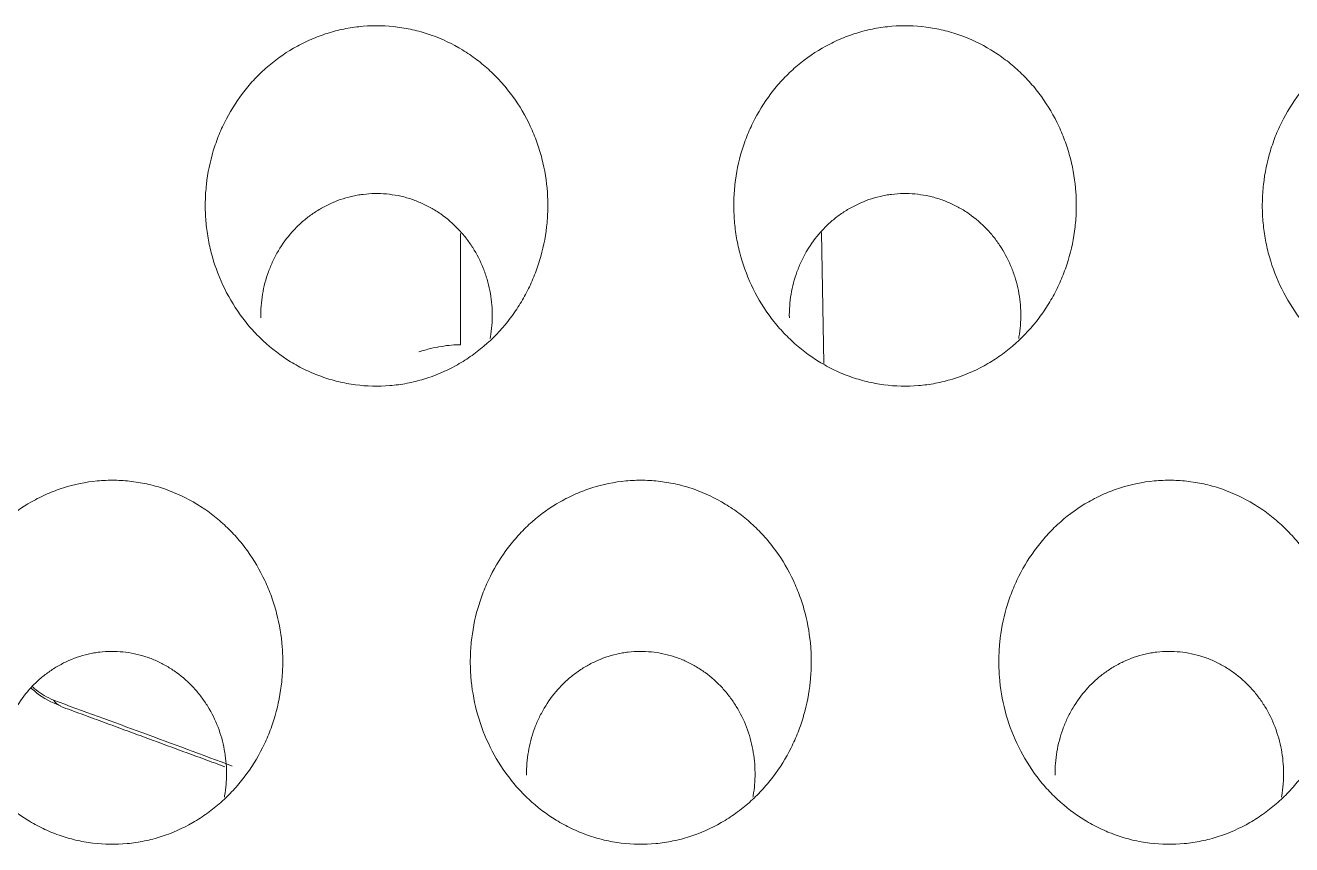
# Model space of a CAD drawing. Header units: millimetres. Extents: x 70151 to 230897, y 35202 to 113211.
# Drawn here: x 178815.74 to 178822.9, y 69169.37 to 69174 of the extents above; entities that cross this region are included whole.
import ezdxf

# ---------------------------------------------------------------- set-up
doc = ezdxf.new("R2010")
doc.units = ezdxf.units.MM
doc.header["$LTSCALE"] = 50
doc.layers.add('2-con', color=2, linetype='Continuous')
doc.layers.add('mark-B', color=2, linetype='Continuous', lineweight=20)

# ---------------------------------------------------------------- blocks, each defined once
blk = doc.blocks.new('무풍1WAY 대형')
at = {"layer": 'mark-B'}
for p, q in [((-165.3234, -413.3839), (-165.3379, -412.6436)), ((-163.2841, -412.7496), (-163.2841, -413.3783))]:
    blk.add_line(p, q, dxfattribs=at)
blk.add_ellipse((-161.0902, -410.8955), major_axis=(0.0678, 0.1873), ratio=0.588258, start_param=5.866146, end_param=6.304041, dxfattribs=at)
for points, knots in [([(-166.527, -410.3292), (-166.4886, -410.3826), (-166.4559, -410.4387), (-166.4011, -410.5559), (-166.3789, -410.617), (-166.3456, -410.7441), (-166.3349, -410.8083), (-166.3273, -410.9052), (-166.3262, -410.9377), (-166.3268, -410.9866), (-166.3273, -411.0029), (-166.3291, -411.0357), (-166.3304, -411.0521), (-166.3386, -411.1334), (-166.3509, -411.197), (-166.3777, -411.2905), (-166.3881, -411.3213), (-166.4118, -411.3821), (-166.4252, -411.4123), (-166.469, -411.4998), (-166.5032, -411.5547), (-166.5624, -411.632), (-166.5834, -411.6569), (-166.6169, -411.6929), (-166.6285, -411.7047), (-166.652, -411.7275), (-166.6639, -411.7386), (-166.7251, -411.7923), (-166.7778, -411.83), (-166.8485, -411.8703), (-166.8629, -411.878), (-166.8922, -411.8928), (-166.9072, -411.8998), (-166.9523, -411.9196), (-166.9828, -411.9311), (-167.0756, -411.9606), (-167.1393, -411.9737), (-167.2213, -411.9815), (-167.2378, -411.9826), (-167.2705, -411.9839), (-167.2868, -411.9841), (-167.3357, -411.9834), (-167.4006, -411.979), (-167.4648, -411.9676), (-167.5128, -411.9564), (-167.5288, -411.9523), (-167.5603, -411.9431), (-167.5759, -411.9381), (-167.6529, -411.9112), (-167.7118, -411.8834), (-167.7818, -411.841), (-167.7957, -411.8321), (-167.8229, -411.8136), (-167.8628, -411.785), (-167.9251, -411.7327), (-167.9706, -411.6861), (-168.0139, -411.6372), (-168.0345, -411.6114), (-168.0921, -411.5319), (-168.1249, -411.4759), (-168.1595, -411.4022), (-168.166, -411.3873), (-168.1785, -411.3571), (-168.1845, -411.3417), (-168.2011, -411.2954), (-168.2108, -411.2642), (-168.2353, -411.1698), (-168.2459, -411.1058), (-168.2533, -411.0081), (-168.2543, -410.9751), (-168.2533, -410.9098), (-168.2514, -410.8774), (-168.2414, -410.7806), (-168.2291, -410.7169), (-168.2063, -410.6382), (-168.2013, -410.6225), (-168.1908, -410.5914), (-168.174, -410.5454), (-168.1542, -410.5009), (-168.1107, -410.414), (-168.0765, -410.3588), (-168.0167, -410.2803), (-167.9956, -410.2552), (-167.9513, -410.2075), (-167.9049, -410.1622), (-167.8543, -410.1216), (-167.8146, -410.093), (-167.8011, -410.0838), (-167.7735, -410.066), (-167.7594, -410.0574), (-167.6883, -410.0165), (-167.6289, -409.9902), (-167.536, -409.9603), (-167.5045, -409.952), (-167.4561, -409.942), (-167.4398, -409.9391), (-167.4074, -409.9342), (-167.3912, -409.9322), (-167.3101, -409.9246), (-167.245, -409.9254), (-167.1636, -409.9355), (-167.1472, -409.938), (-167.1149, -409.9438), (-167.0668, -409.9538), (-166.9887, -409.9768), (-166.9284, -410.0018), (-166.884, -410.0229), (-166.8693, -410.0304), (-166.8404, -410.0461), (-166.8262, -410.0543), (-166.7565, -410.0971), (-166.7048, -410.1366), (-166.6331, -410.2036), (-166.6101, -410.2273), (-166.5667, -410.2767), (-166.5462, -410.3025), (-166.527, -410.3292)], [0, 0, 0, 0, 0.03125, 0.03125, 0.0625, 0.0625, 0.09375, 0.09375, 0.109375, 0.109375, 0.117187, 0.117187, 0.125, 0.125, 0.15625, 0.15625, 0.171875, 0.171875, 0.1875, 0.1875, 0.21875, 0.21875, 0.234375, 0.234375, 0.242187, 0.242187, 0.25, 0.25, 0.28125, 0.28125, 0.289062, 0.289062, 0.296875, 0.296875, 0.3125, 0.3125, 0.34375, 0.34375, 0.351562, 0.351562, 0.359375, 0.359375, 0.375, 0.390625, 0.390625, 0.398437, 0.398437, 0.40625, 0.40625, 0.4375, 0.4375, 0.445312, 0.445312, 0.453125, 0.46875, 0.484375, 0.484375, 0.5, 0.5, 0.53125, 0.53125, 0.539062, 0.539062, 0.546875, 0.546875, 0.5625, 0.5625, 0.59375, 0.59375, 0.609375, 0.609375, 0.625, 0.625, 0.65625, 0.65625, 0.664062, 0.664062, 0.671875, 0.6875, 0.6875, 0.71875, 0.71875, 0.734375, 0.734375, 0.75, 0.765625, 0.765625, 0.773437, 0.773437, 0.78125, 0.78125, 0.8125, 0.8125, 0.828125, 0.828125, 0.835937, 0.835937, 0.84375, 0.84375, 0.875, 0.875, 0.882812, 0.882812, 0.890625, 0.90625, 0.921875, 0.921875, 0.929687, 0.929687, 0.9375, 0.9375, 0.96875, 0.96875, 0.984375, 0.984375, 1, 1, 1, 1]), ([(-163.5395, -410.3292), (-163.501, -410.3826), (-163.4683, -410.4387), (-163.4135, -410.5559), (-163.3914, -410.617), (-163.3581, -410.7441), (-163.3474, -410.8083), (-163.3398, -410.9052), (-163.3387, -410.9377), (-163.3392, -410.9866), (-163.3398, -411.0029), (-163.3416, -411.0357), (-163.3429, -411.0521), (-163.3511, -411.1334), (-163.3633, -411.197), (-163.3902, -411.2905), (-163.4006, -411.3213), (-163.4243, -411.3821), (-163.4376, -411.4123), (-163.4814, -411.4998), (-163.5157, -411.5547), (-163.5748, -411.632), (-163.5958, -411.6569), (-163.6294, -411.6929), (-163.6409, -411.7047), (-163.6644, -411.7275), (-163.6764, -411.7386), (-163.7375, -411.7923), (-163.7902, -411.83), (-163.861, -411.8703), (-163.8754, -411.878), (-163.9047, -411.8928), (-163.9196, -411.8998), (-163.9647, -411.9196), (-163.9952, -411.9311), (-164.0881, -411.9606), (-164.1518, -411.9737), (-164.2338, -411.9815), (-164.2502, -411.9826), (-164.2829, -411.9839), (-164.2993, -411.9841), (-164.3481, -411.9834), (-164.413, -411.979), (-164.4773, -411.9676), (-164.5253, -411.9564), (-164.5413, -411.9523), (-164.5728, -411.9431), (-164.5884, -411.9381), (-164.6654, -411.9112), (-164.7242, -411.8834), (-164.7943, -411.841), (-164.8082, -411.8321), (-164.8353, -411.8136), (-164.8753, -411.785), (-164.9375, -411.7327), (-164.983, -411.6861), (-165.0263, -411.6372), (-165.047, -411.6114), (-165.1045, -411.5319), (-165.1374, -411.4759), (-165.1719, -411.4022), (-165.1785, -411.3873), (-165.191, -411.3571), (-165.1969, -411.3417), (-165.2136, -411.2954), (-165.2232, -411.2642), (-165.2478, -411.1698), (-165.2584, -411.1058), (-165.2657, -411.0081), (-165.2667, -410.9751), (-165.2658, -410.9098), (-165.2639, -410.8774), (-165.2538, -410.7806), (-165.2415, -410.7169), (-165.2187, -410.6382), (-165.2138, -410.6225), (-165.2033, -410.5914), (-165.1865, -410.5454), (-165.1667, -410.5009), (-165.1232, -410.414), (-165.089, -410.3588), (-165.0291, -410.2803), (-165.008, -410.2552), (-164.9638, -410.2075), (-164.9174, -410.1622), (-164.8667, -410.1216), (-164.827, -410.093), (-164.8135, -410.0838), (-164.7859, -410.066), (-164.7718, -410.0574), (-164.7007, -410.0165), (-164.6413, -409.9902), (-164.5485, -409.9603), (-164.5169, -409.952), (-164.4686, -409.942), (-164.4523, -409.9391), (-164.4199, -409.9342), (-164.4037, -409.9322), (-164.3225, -409.9246), (-164.2575, -409.9254), (-164.176, -409.9355), (-164.1597, -409.938), (-164.1273, -409.9438), (-164.0792, -409.9538), (-164.0011, -409.9768), (-163.9408, -410.0018), (-163.8965, -410.0229), (-163.8818, -410.0304), (-163.8528, -410.0461), (-163.8386, -410.0543), (-163.7689, -410.0971), (-163.7172, -410.1366), (-163.6455, -410.2036), (-163.6225, -410.2273), (-163.5792, -410.2767), (-163.5587, -410.3025), (-163.5395, -410.3292)], [0, 0, 0, 0, 0.03125, 0.03125, 0.0625, 0.0625, 0.09375, 0.09375, 0.109375, 0.109375, 0.117187, 0.117187, 0.125, 0.125, 0.15625, 0.15625, 0.171875, 0.171875, 0.1875, 0.1875, 0.21875, 0.21875, 0.234375, 0.234375, 0.242187, 0.242187, 0.25, 0.25, 0.28125, 0.28125, 0.289062, 0.289062, 0.296875, 0.296875, 0.3125, 0.3125, 0.34375, 0.34375, 0.351562, 0.351562, 0.359375, 0.359375, 0.375, 0.390625, 0.390625, 0.398438, 0.398438, 0.40625, 0.40625, 0.4375, 0.4375, 0.445313, 0.445313, 0.453125, 0.46875, 0.484375, 0.484375, 0.5, 0.5, 0.53125, 0.53125, 0.539063, 0.539063, 0.546875, 0.546875, 0.5625, 0.5625, 0.59375, 0.59375, 0.609375, 0.609375, 0.625, 0.625, 0.65625, 0.65625, 0.664063, 0.664063, 0.671875, 0.6875, 0.6875, 0.71875, 0.71875, 0.734375, 0.734375, 0.75, 0.765625, 0.765625, 0.773438, 0.773438, 0.78125, 0.78125, 0.8125, 0.8125, 0.828125, 0.828125, 0.835938, 0.835938, 0.84375, 0.84375, 0.875, 0.875, 0.882813, 0.882813, 0.890625, 0.90625, 0.921875, 0.921875, 0.929688, 0.929688, 0.9375, 0.9375, 0.96875, 0.96875, 0.984375, 0.984375, 1, 1, 1, 1]), ([(-160.5519, -410.3292), (-160.5135, -410.3826), (-160.4808, -410.4387), (-160.426, -410.5559), (-160.4038, -410.617), (-160.3705, -410.7441), (-160.3598, -410.8083), (-160.3522, -410.9052), (-160.3511, -410.9377), (-160.3517, -410.9866), (-160.3522, -411.0029), (-160.354, -411.0357), (-160.3553, -411.0521), (-160.3635, -411.1334), (-160.3758, -411.197), (-160.4026, -411.2905), (-160.413, -411.3213), (-160.4367, -411.3821), (-160.4501, -411.4123), (-160.4939, -411.4998), (-160.5282, -411.5547), (-160.5873, -411.632), (-160.6083, -411.6569), (-160.6418, -411.6929), (-160.6534, -411.7047), (-160.6769, -411.7275), (-160.6888, -411.7386), (-160.75, -411.7923), (-160.8027, -411.83), (-160.8734, -411.8703), (-160.8878, -411.878), (-160.9171, -411.8928), (-160.9321, -411.8998), (-160.9772, -411.9196), (-161.0077, -411.9311), (-161.1005, -411.9606), (-161.1642, -411.9737), (-161.2462, -411.9815), (-161.2627, -411.9826), (-161.2954, -411.9839), (-161.3117, -411.9841), (-161.3606, -411.9834), (-161.4255, -411.979), (-161.4897, -411.9676), (-161.5377, -411.9564), (-161.5537, -411.9523), (-161.5852, -411.9431), (-161.6008, -411.9381), (-161.6778, -411.9112), (-161.7367, -411.8834), (-161.8067, -411.841), (-161.8206, -411.8321), (-161.8478, -411.8136), (-161.8877, -411.785), (-161.95, -411.7327), (-161.9955, -411.6861), (-162.0388, -411.6372), (-162.0594, -411.6114), (-162.117, -411.5319), (-162.1498, -411.4759), (-162.1844, -411.4022), (-162.191, -411.3873), (-162.2034, -411.3571), (-162.2094, -411.3417), (-162.2261, -411.2954), (-162.2357, -411.2642), (-162.2602, -411.1698), (-162.2708, -411.1058), (-162.2782, -411.0081), (-162.2792, -410.9751), (-162.2783, -410.9098), (-162.2763, -410.8774), (-162.2663, -410.7806), (-162.254, -410.7169), (-162.2312, -410.6382), (-162.2263, -410.6225), (-162.2157, -410.5914), (-162.1989, -410.5454), (-162.1791, -410.5009), (-162.1356, -410.414), (-162.1014, -410.3588), (-162.0416, -410.2803), (-162.0205, -410.2552), (-161.9762, -410.2075), (-161.9298, -410.1622), (-161.8792, -410.1216), (-161.8395, -410.093), (-161.826, -410.0838), (-161.7984, -410.066), (-161.7843, -410.0574), (-161.7132, -410.0165), (-161.6538, -409.9902), (-161.5609, -409.9603), (-161.5294, -409.952), (-161.481, -409.942), (-161.4648, -409.9391), (-161.4323, -409.9342), (-161.4161, -409.9322), (-161.335, -409.9246), (-161.2699, -409.9254), (-161.1885, -409.9355), (-161.1722, -409.938), (-161.1398, -409.9438), (-161.0917, -409.9538), (-161.0136, -409.9768), (-160.9533, -410.0018), (-160.9089, -410.0229), (-160.8942, -410.0304), (-160.8653, -410.0461), (-160.8511, -410.0543), (-160.7814, -410.0971), (-160.7297, -410.1366), (-160.658, -410.2036), (-160.635, -410.2273), (-160.5916, -410.2767), (-160.5711, -410.3025), (-160.5519, -410.3292)], [0, 0, 0, 0, 0.03125, 0.03125, 0.0625, 0.0625, 0.09375, 0.09375, 0.109375, 0.109375, 0.117188, 0.117188, 0.125, 0.125, 0.15625, 0.15625, 0.171875, 0.171875, 0.1875, 0.1875, 0.21875, 0.21875, 0.234375, 0.234375, 0.242188, 0.242188, 0.25, 0.25, 0.28125, 0.28125, 0.289063, 0.289063, 0.296875, 0.296875, 0.3125, 0.3125, 0.34375, 0.34375, 0.351563, 0.351563, 0.359375, 0.359375, 0.375, 0.390625, 0.390625, 0.398438, 0.398438, 0.40625, 0.40625, 0.4375, 0.4375, 0.445313, 0.445313, 0.453125, 0.46875, 0.484375, 0.484375, 0.5, 0.5, 0.53125, 0.53125, 0.539063, 0.539063, 0.546875, 0.546875, 0.5625, 0.5625, 0.59375, 0.59375, 0.609375, 0.609375, 0.625, 0.625, 0.65625, 0.65625, 0.664063, 0.664063, 0.671875, 0.6875, 0.6875, 0.71875, 0.71875, 0.734375, 0.734375, 0.75, 0.765625, 0.765625, 0.773438, 0.773438, 0.78125, 0.78125, 0.8125, 0.8125, 0.828125, 0.828125, 0.835938, 0.835938, 0.84375, 0.84375, 0.875, 0.875, 0.882813, 0.882813, 0.890625, 0.90625, 0.921875, 0.921875, 0.929688, 0.929688, 0.9375, 0.9375, 0.96875, 0.96875, 0.984375, 0.984375, 1, 1, 1, 1]), ([(-166.6444, -410.318), (-166.6442, -410.3401), (-166.6449, -410.3621), (-166.6483, -410.406), (-166.651, -410.4279), (-166.6621, -410.4931), (-166.6732, -410.5353), (-166.6955, -410.5968), (-166.7039, -410.617), (-166.718, -410.6469), (-166.7229, -410.6568), (-166.7332, -410.6763), (-166.7386, -410.6859), (-166.7664, -410.733), (-166.7921, -410.7684), (-166.8357, -410.8176), (-166.8512, -410.8335), (-166.8835, -410.8634), (-166.9171, -410.8915), (-166.9623, -410.9221), (-166.9909, -410.9384), (-167.0104, -410.9488), (-167.0203, -410.9538), (-167.0702, -410.9772), (-167.1115, -410.9915), (-167.1648, -411.0038), (-167.1756, -411.0059), (-167.1973, -411.0097), (-167.2083, -411.0113), (-167.2412, -411.0152), (-167.2631, -411.0166), (-167.3286, -411.0171), (-167.3721, -411.0128), (-167.437, -410.9991), (-167.4583, -410.9934), (-167.4999, -410.9799), (-167.5405, -410.9642), (-167.5794, -410.9443), (-167.6174, -410.9222), (-167.636, -410.9101), (-167.6892, -410.8714), (-167.7217, -410.8424), (-167.7659, -410.7942), (-167.7799, -410.7774), (-167.7998, -410.751), (-167.8063, -410.742), (-167.8186, -410.7238), (-167.8246, -410.7146), (-167.8531, -410.6681), (-167.8723, -410.6291), (-167.8957, -410.5679), (-167.9026, -410.547), (-167.9146, -410.5046), (-167.9196, -410.4833), (-167.9316, -410.4189), (-167.9358, -410.3756), (-167.9362, -410.3209), (-167.936, -410.3099), (-167.9352, -410.2879), (-167.9345, -410.2769), (-167.9319, -410.244), (-167.9291, -410.2223), (-167.925, -410.1985), (-167.9246, -410.1962), (-167.9242, -410.1938)], [0, 0, 0, 0, 0.029318, 0.029318, 0.058636, 0.058636, 0.117271, 0.117271, 0.146589, 0.146589, 0.161248, 0.161248, 0.175907, 0.175907, 0.234542, 0.234542, 0.26386, 0.26386, 0.293178, 0.322495, 0.337154, 0.337154, 0.351813, 0.351813, 0.410449, 0.410449, 0.425107, 0.425107, 0.439766, 0.439766, 0.469084, 0.469084, 0.52772, 0.52772, 0.557037, 0.557037, 0.586355, 0.615673, 0.615673, 0.644991, 0.644991, 0.703626, 0.703626, 0.732944, 0.732944, 0.747603, 0.747603, 0.762262, 0.762262, 0.820897, 0.820897, 0.850215, 0.850215, 0.879533, 0.879533, 0.938168, 0.938168, 0.952827, 0.952827, 0.967486, 0.967486, 0.996804, 0.996804, 1, 1, 1, 1]), ([(-163.6569, -410.318), (-163.6566, -410.3401), (-163.6574, -410.3621), (-163.6608, -410.406), (-163.6635, -410.4279), (-163.6745, -410.4931), (-163.6857, -410.5353), (-163.708, -410.5968), (-163.7164, -410.617), (-163.7304, -410.6469), (-163.7353, -410.6568), (-163.7457, -410.6763), (-163.751, -410.6859), (-163.7789, -410.733), (-163.8045, -410.7684), (-163.8481, -410.8176), (-163.8637, -410.8335), (-163.8959, -410.8634), (-163.9295, -410.8915), (-163.9748, -410.9221), (-164.0034, -410.9384), (-164.0228, -410.9488), (-164.0327, -410.9538), (-164.0826, -410.9772), (-164.1239, -410.9915), (-164.1773, -411.0038), (-164.1881, -411.0059), (-164.2097, -411.0097), (-164.2207, -411.0113), (-164.2536, -411.0152), (-164.2755, -411.0166), (-164.3411, -411.0171), (-164.3846, -411.0128), (-164.4495, -410.9991), (-164.4708, -410.9934), (-164.5123, -410.9799), (-164.553, -410.9642), (-164.5919, -410.9443), (-164.6299, -410.9222), (-164.6485, -410.9101), (-164.7017, -410.8714), (-164.7341, -410.8424), (-164.7784, -410.7942), (-164.7924, -410.7774), (-164.8123, -410.751), (-164.8187, -410.742), (-164.8311, -410.7238), (-164.837, -410.7146), (-164.8656, -410.6681), (-164.8848, -410.6291), (-164.9082, -410.5679), (-164.9151, -410.547), (-164.9271, -410.5046), (-164.932, -410.4833), (-164.944, -410.4189), (-164.9482, -410.3756), (-164.9486, -410.3209), (-164.9485, -410.3099), (-164.9477, -410.2879), (-164.947, -410.2769), (-164.9443, -410.244), (-164.9416, -410.2223), (-164.9375, -410.1985), (-164.9371, -410.1962), (-164.9366, -410.1938)], [0, 0, 0, 0, 0.029318, 0.029318, 0.058636, 0.058636, 0.117271, 0.117271, 0.146589, 0.146589, 0.161248, 0.161248, 0.175907, 0.175907, 0.234542, 0.234542, 0.26386, 0.26386, 0.293178, 0.322495, 0.337154, 0.337154, 0.351813, 0.351813, 0.410449, 0.410449, 0.425107, 0.425107, 0.439766, 0.439766, 0.469084, 0.469084, 0.52772, 0.52772, 0.557037, 0.557037, 0.586355, 0.615673, 0.615673, 0.644991, 0.644991, 0.703626, 0.703626, 0.732944, 0.732944, 0.747603, 0.747603, 0.762262, 0.762262, 0.820897, 0.820897, 0.850215, 0.850215, 0.879533, 0.879533, 0.938168, 0.938168, 0.952827, 0.952827, 0.967486, 0.967486, 0.996804, 0.996804, 1, 1, 1, 1]), ([(-160.6693, -410.318), (-160.6691, -410.3401), (-160.6698, -410.3621), (-160.6732, -410.406), (-160.6759, -410.4279), (-160.687, -410.4931), (-160.6981, -410.5353), (-160.7204, -410.5968), (-160.7288, -410.617), (-160.7429, -410.6469), (-160.7478, -410.6568), (-160.7581, -410.6763), (-160.7635, -410.6859), (-160.7913, -410.733), (-160.817, -410.7684), (-160.8606, -410.8176), (-160.8761, -410.8335), (-160.9084, -410.8634), (-160.942, -410.8915), (-160.9872, -410.9221), (-161.0158, -410.9384), (-161.0353, -410.9488), (-161.0452, -410.9538), (-161.0951, -410.9772), (-161.1364, -410.9915), (-161.1897, -411.0038), (-161.2005, -411.0059), (-161.2222, -411.0097), (-161.2332, -411.0113), (-161.2661, -411.0152), (-161.288, -411.0166), (-161.3535, -411.0171), (-161.397, -411.0128), (-161.4619, -410.9991), (-161.4832, -410.9934), (-161.5248, -410.9799), (-161.5654, -410.9642), (-161.6043, -410.9443), (-161.6423, -410.9222), (-161.6609, -410.9101), (-161.7141, -410.8714), (-161.7466, -410.8424), (-161.7908, -410.7942), (-161.8048, -410.7774), (-161.8247, -410.751), (-161.8312, -410.742), (-161.8435, -410.7238), (-161.8495, -410.7146), (-161.878, -410.6681), (-161.8972, -410.6291), (-161.9206, -410.5679), (-161.9275, -410.547), (-161.9395, -410.5046), (-161.9445, -410.4833), (-161.9565, -410.4189), (-161.9607, -410.3756), (-161.9611, -410.3209), (-161.9609, -410.3099), (-161.9601, -410.2879), (-161.9594, -410.2769), (-161.9568, -410.244), (-161.954, -410.2223), (-161.9499, -410.1985), (-161.9495, -410.1962), (-161.9491, -410.1938)], [0, 0, 0, 0, 0.029318, 0.029318, 0.058636, 0.058636, 0.117271, 0.117271, 0.146589, 0.146589, 0.161248, 0.161248, 0.175907, 0.175907, 0.234542, 0.234542, 0.26386, 0.26386, 0.293178, 0.322495, 0.337154, 0.337154, 0.351813, 0.351813, 0.410449, 0.410449, 0.425107, 0.425107, 0.439766, 0.439766, 0.469084, 0.469084, 0.52772, 0.52772, 0.557037, 0.557037, 0.586355, 0.615673, 0.615673, 0.644991, 0.644991, 0.703626, 0.703626, 0.732944, 0.732944, 0.747603, 0.747603, 0.762262, 0.762262, 0.820897, 0.820897, 0.850215, 0.850215, 0.879533, 0.879533, 0.938168, 0.938168, 0.952827, 0.952827, 0.967486, 0.967486, 0.996804, 0.996804, 1, 1, 1, 1]), ([(-160.8573, -410.8096), (-160.8673, -410.7996), (-160.9136, -410.7579), (-160.9718, -410.7271), (-161.0233, -410.7096)], [0, 0, 0, 0, 0.22682, 1, 1, 1, 1]), ([(-160.863, -410.8175), (-160.8635, -410.8171), (-160.8639, -410.8167), (-160.8709, -410.8104), (-160.8778, -410.8047), (-160.9136, -410.7767), (-160.9463, -410.7571), (-160.9836, -410.7404)], [0, 0, 0, 0, 0.012427, 0.012427, 0.209942, 0.209942, 1, 1, 1, 1]), ([(-168.0135, -412.9192), (-167.9751, -412.9724), (-167.9426, -413.0283), (-167.8881, -413.145), (-167.8662, -413.2059), (-167.8417, -413.3009), (-167.835, -413.3328), (-167.8246, -413.3967), (-167.8171, -413.4609), (-167.8155, -413.5256), (-167.8164, -413.5743), (-167.8171, -413.5905), (-167.8192, -413.6231), (-167.8207, -413.6394), (-167.8297, -413.7203), (-167.8427, -413.7836), (-167.8708, -413.8762), (-167.8816, -413.9068), (-167.9001, -413.952), (-167.9066, -413.967), (-167.9204, -413.9967), (-167.9276, -414.0113), (-167.9652, -414.0832), (-168.0003, -414.1373), (-168.0608, -414.2133), (-168.0822, -414.2377), (-168.1164, -414.273), (-168.1281, -414.2845), (-168.152, -414.3067), (-168.1641, -414.3175), (-168.2261, -414.3698), (-168.2794, -414.4064), (-168.3509, -414.4454), (-168.3654, -414.4528), (-168.395, -414.467), (-168.41, -414.4738), (-168.4552, -414.4926), (-168.5164, -414.5145), (-168.5794, -414.5299), (-168.6273, -414.539), (-168.6433, -414.5416), (-168.6757, -414.546), (-168.6921, -414.5478), (-168.774, -414.5545), (-168.839, -414.5529), (-168.9356, -414.5403), (-168.9677, -414.5344), (-169.0156, -414.523), (-169.0315, -414.5187), (-169.0629, -414.5095), (-169.0784, -414.5044), (-169.1551, -414.4773), (-169.2137, -414.4495), (-169.2836, -414.4071), (-169.2974, -414.3982), (-169.3245, -414.3798), (-169.3643, -414.3513), (-169.4264, -414.2992), (-169.4718, -414.2528), (-169.5042, -414.2162), (-169.5147, -414.2038), (-169.5352, -414.1782), (-169.5452, -414.1652), (-169.593, -414.0992), (-169.6257, -414.0434), (-169.6669, -413.9553), (-169.6793, -413.9252), (-169.7014, -413.8636), (-169.7109, -413.8325), (-169.735, -413.7384), (-169.7452, -413.6746), (-169.7519, -413.5773), (-169.7526, -413.5445), (-169.7511, -413.4794), (-169.7489, -413.4471), (-169.7378, -413.3509), (-169.7248, -413.2875), (-169.701, -413.2094), (-169.6958, -413.1938), (-169.6849, -413.1631), (-169.6674, -413.1175), (-169.6334, -413.0442), (-169.6009, -412.9884), (-169.5744, -412.9476), (-169.5653, -412.9341), (-169.5463, -412.9076), (-169.5364, -412.8946), (-169.4854, -412.8303), (-169.4404, -412.7837), (-169.3665, -412.7209), (-169.3408, -412.7011), (-169.3006, -412.6733), (-169.2869, -412.6643), (-169.259, -412.647), (-169.2448, -412.6388), (-169.1732, -412.5994), (-169.1136, -412.5742), (-169.0203, -412.5459), (-168.9886, -412.538), (-168.9239, -412.5257), (-168.8916, -412.5213), (-168.7944, -412.5133), (-168.7294, -412.5148), (-168.6481, -412.5255), (-168.6318, -412.5281), (-168.5996, -412.5341), (-168.5517, -412.5444), (-168.4739, -412.5677), (-168.4138, -412.5927), (-168.3695, -412.6139), (-168.3549, -412.6214), (-168.3261, -412.6371), (-168.3119, -412.6453), (-168.2424, -412.688), (-168.1909, -412.7273), (-168.1193, -412.7941), (-168.0964, -412.8177), (-168.0531, -412.8669), (-168.0327, -412.8926), (-168.0135, -412.9192)], [0, 0, 0, 0, 0.03125, 0.03125, 0.0625, 0.0625, 0.078125, 0.078125, 0.09375, 0.109375, 0.109375, 0.117188, 0.117188, 0.125, 0.125, 0.15625, 0.15625, 0.171875, 0.171875, 0.179688, 0.179688, 0.1875, 0.1875, 0.21875, 0.21875, 0.234375, 0.234375, 0.242188, 0.242188, 0.25, 0.25, 0.28125, 0.28125, 0.289063, 0.289063, 0.296875, 0.296875, 0.3125, 0.328125, 0.328125, 0.335938, 0.335938, 0.34375, 0.34375, 0.375, 0.375, 0.390625, 0.390625, 0.398438, 0.398438, 0.40625, 0.40625, 0.4375, 0.4375, 0.445313, 0.445313, 0.453125, 0.46875, 0.484375, 0.484375, 0.492188, 0.492188, 0.5, 0.5, 0.53125, 0.53125, 0.546875, 0.546875, 0.5625, 0.5625, 0.59375, 0.59375, 0.609375, 0.609375, 0.625, 0.625, 0.65625, 0.65625, 0.664063, 0.664063, 0.671875, 0.6875, 0.703125, 0.703125, 0.710938, 0.710938, 0.71875, 0.71875, 0.75, 0.75, 0.765625, 0.765625, 0.773438, 0.773438, 0.78125, 0.78125, 0.8125, 0.8125, 0.828125, 0.828125, 0.84375, 0.84375, 0.875, 0.875, 0.882813, 0.882813, 0.890625, 0.90625, 0.921875, 0.921875, 0.929688, 0.929688, 0.9375, 0.9375, 0.96875, 0.96875, 0.984375, 0.984375, 1, 1, 1, 1]), ([(-165.0259, -412.9192), (-164.9876, -412.9724), (-164.955, -413.0283), (-164.9005, -413.145), (-164.8787, -413.2059), (-164.8541, -413.3009), (-164.8474, -413.3328), (-164.837, -413.3967), (-164.8296, -413.4609), (-164.8279, -413.5256), (-164.8289, -413.5743), (-164.8296, -413.5905), (-164.8317, -413.6231), (-164.8331, -413.6394), (-164.8422, -413.7203), (-164.8552, -413.7836), (-164.8833, -413.8762), (-164.8941, -413.9068), (-164.9125, -413.952), (-164.9191, -413.967), (-164.9328, -413.9967), (-164.94, -414.0113), (-164.9776, -414.0832), (-165.0128, -414.1373), (-165.0732, -414.2133), (-165.0947, -414.2377), (-165.1289, -414.273), (-165.1406, -414.2845), (-165.1644, -414.3067), (-165.1766, -414.3175), (-165.2385, -414.3698), (-165.2918, -414.4064), (-165.3633, -414.4454), (-165.3779, -414.4528), (-165.4074, -414.467), (-165.4224, -414.4738), (-165.4677, -414.4926), (-165.5289, -414.5145), (-165.5918, -414.5299), (-165.6397, -414.539), (-165.6558, -414.5416), (-165.6882, -414.546), (-165.7045, -414.5478), (-165.7865, -414.5545), (-165.8514, -414.5529), (-165.9481, -414.5403), (-165.9801, -414.5344), (-166.028, -414.523), (-166.0439, -414.5187), (-166.0753, -414.5095), (-166.0908, -414.5044), (-166.1675, -414.4773), (-166.2262, -414.4495), (-166.296, -414.4071), (-166.3099, -414.3982), (-166.337, -414.3798), (-166.3768, -414.3513), (-166.4389, -414.2992), (-166.4843, -414.2528), (-166.5166, -414.2162), (-166.5272, -414.2038), (-166.5477, -414.1782), (-166.5576, -414.1652), (-166.6054, -414.0992), (-166.6382, -414.0434), (-166.6794, -413.9553), (-166.6918, -413.9252), (-166.7138, -413.8636), (-166.7233, -413.8325), (-166.7474, -413.7384), (-166.7577, -413.6746), (-166.7643, -413.5773), (-166.765, -413.5445), (-166.7635, -413.4794), (-166.7613, -413.4471), (-166.7503, -413.3509), (-166.7372, -413.2875), (-166.7134, -413.2094), (-166.7083, -413.1938), (-166.6973, -413.1631), (-166.6799, -413.1175), (-166.6458, -413.0442), (-166.6133, -412.9884), (-166.5869, -412.9476), (-166.5777, -412.9341), (-166.5587, -412.9076), (-166.5488, -412.8946), (-166.4979, -412.8303), (-166.4529, -412.7837), (-166.379, -412.7209), (-166.3533, -412.7011), (-166.3131, -412.6733), (-166.2994, -412.6643), (-166.2714, -412.647), (-166.2572, -412.6388), (-166.1857, -412.5994), (-166.126, -412.5742), (-166.0328, -412.5459), (-166.001, -412.538), (-165.9364, -412.5257), (-165.904, -412.5213), (-165.8068, -412.5133), (-165.7419, -412.5148), (-165.6606, -412.5255), (-165.6443, -412.5281), (-165.6121, -412.5341), (-165.5642, -412.5444), (-165.4864, -412.5677), (-165.4263, -412.5927), (-165.382, -412.6139), (-165.3673, -412.6214), (-165.3385, -412.6371), (-165.3244, -412.6453), (-165.2549, -412.688), (-165.2033, -412.7273), (-165.1318, -412.7941), (-165.1088, -412.8177), (-165.0655, -412.8669), (-165.0451, -412.8926), (-165.0259, -412.9192)], [0, 0, 0, 0, 0.03125, 0.03125, 0.0625, 0.0625, 0.078125, 0.078125, 0.09375, 0.109375, 0.109375, 0.117187, 0.117187, 0.125, 0.125, 0.15625, 0.15625, 0.171875, 0.171875, 0.179687, 0.179687, 0.1875, 0.1875, 0.21875, 0.21875, 0.234375, 0.234375, 0.242187, 0.242187, 0.25, 0.25, 0.28125, 0.28125, 0.289062, 0.289062, 0.296875, 0.296875, 0.3125, 0.328125, 0.328125, 0.335937, 0.335937, 0.34375, 0.34375, 0.375, 0.375, 0.390625, 0.390625, 0.398437, 0.398437, 0.40625, 0.40625, 0.4375, 0.4375, 0.445312, 0.445312, 0.453125, 0.46875, 0.484375, 0.484375, 0.492187, 0.492187, 0.5, 0.5, 0.53125, 0.53125, 0.546875, 0.546875, 0.5625, 0.5625, 0.59375, 0.59375, 0.609375, 0.609375, 0.625, 0.625, 0.65625, 0.65625, 0.664062, 0.664062, 0.671875, 0.6875, 0.703125, 0.703125, 0.710937, 0.710937, 0.71875, 0.71875, 0.75, 0.75, 0.765625, 0.765625, 0.773437, 0.773437, 0.78125, 0.78125, 0.8125, 0.8125, 0.828125, 0.828125, 0.84375, 0.84375, 0.875, 0.875, 0.882812, 0.882812, 0.890625, 0.90625, 0.921875, 0.921875, 0.929687, 0.929687, 0.9375, 0.9375, 0.96875, 0.96875, 0.984375, 0.984375, 1, 1, 1, 1]), ([(-162.0384, -412.9192), (-162, -412.9724), (-161.9675, -413.0283), (-161.913, -413.145), (-161.8911, -413.2059), (-161.8666, -413.3009), (-161.8599, -413.3328), (-161.8495, -413.3967), (-161.842, -413.4609), (-161.8404, -413.5256), (-161.8413, -413.5743), (-161.842, -413.5905), (-161.8441, -413.6231), (-161.8456, -413.6394), (-161.8546, -413.7203), (-161.8677, -413.7836), (-161.8957, -413.8762), (-161.9065, -413.9068), (-161.925, -413.952), (-161.9315, -413.967), (-161.9453, -413.9967), (-161.9525, -414.0113), (-161.9901, -414.0832), (-162.0252, -414.1373), (-162.0857, -414.2133), (-162.1071, -414.2377), (-162.1414, -414.273), (-162.1531, -414.2845), (-162.1769, -414.3067), (-162.189, -414.3175), (-162.251, -414.3698), (-162.3043, -414.4064), (-162.3758, -414.4454), (-162.3903, -414.4528), (-162.4199, -414.467), (-162.4349, -414.4738), (-162.4801, -414.4926), (-162.5413, -414.5145), (-162.6043, -414.5299), (-162.6522, -414.539), (-162.6683, -414.5416), (-162.7006, -414.546), (-162.717, -414.5478), (-162.7989, -414.5545), (-162.8639, -414.5529), (-162.9605, -414.5403), (-162.9926, -414.5344), (-163.0405, -414.523), (-163.0564, -414.5187), (-163.0878, -414.5095), (-163.1033, -414.5044), (-163.18, -414.4773), (-163.2386, -414.4495), (-163.3085, -414.4071), (-163.3223, -414.3982), (-163.3494, -414.3798), (-163.3892, -414.3513), (-163.4514, -414.2992), (-163.4967, -414.2528), (-163.5291, -414.2162), (-163.5396, -414.2038), (-163.5601, -414.1782), (-163.5701, -414.1652), (-163.6179, -414.0992), (-163.6506, -414.0434), (-163.6918, -413.9553), (-163.7042, -413.9252), (-163.7263, -413.8636), (-163.7358, -413.8325), (-163.7599, -413.7384), (-163.7701, -413.6746), (-163.7768, -413.5773), (-163.7775, -413.5445), (-163.776, -413.4794), (-163.7738, -413.4471), (-163.7628, -413.3509), (-163.7497, -413.2875), (-163.7259, -413.2094), (-163.7207, -413.1938), (-163.7098, -413.1631), (-163.6923, -413.1175), (-163.6583, -413.0442), (-163.6258, -412.9884), (-163.5993, -412.9476), (-163.5902, -412.9341), (-163.5712, -412.9076), (-163.5613, -412.8946), (-163.5104, -412.8303), (-163.4653, -412.7837), (-163.3914, -412.7209), (-163.3657, -412.7011), (-163.3255, -412.6733), (-163.3118, -412.6643), (-163.2839, -412.647), (-163.2697, -412.6388), (-163.1982, -412.5994), (-163.1385, -412.5742), (-163.0452, -412.5459), (-163.0135, -412.538), (-162.9488, -412.5257), (-162.9165, -412.5213), (-162.8193, -412.5133), (-162.7543, -412.5148), (-162.673, -412.5255), (-162.6567, -412.5281), (-162.6245, -412.5341), (-162.5766, -412.5444), (-162.4988, -412.5677), (-162.4387, -412.5927), (-162.3945, -412.6139), (-162.3798, -412.6214), (-162.351, -412.6371), (-162.3368, -412.6453), (-162.2674, -412.688), (-162.2158, -412.7273), (-162.1442, -412.7941), (-162.1213, -412.8177), (-162.078, -412.8669), (-162.0576, -412.8926), (-162.0384, -412.9192)], [0, 0, 0, 0, 0.03125, 0.03125, 0.0625, 0.0625, 0.078125, 0.078125, 0.09375, 0.109375, 0.109375, 0.117188, 0.117188, 0.125, 0.125, 0.15625, 0.15625, 0.171875, 0.171875, 0.179688, 0.179688, 0.1875, 0.1875, 0.21875, 0.21875, 0.234375, 0.234375, 0.242188, 0.242188, 0.25, 0.25, 0.28125, 0.28125, 0.289063, 0.289063, 0.296875, 0.296875, 0.3125, 0.328125, 0.328125, 0.335938, 0.335938, 0.34375, 0.34375, 0.375, 0.375, 0.390625, 0.390625, 0.398438, 0.398438, 0.40625, 0.40625, 0.4375, 0.4375, 0.445313, 0.445313, 0.453125, 0.46875, 0.484375, 0.484375, 0.492188, 0.492188, 0.5, 0.5, 0.53125, 0.53125, 0.546875, 0.546875, 0.5625, 0.5625, 0.59375, 0.59375, 0.609375, 0.609375, 0.625, 0.625, 0.65625, 0.65625, 0.664063, 0.664063, 0.671875, 0.6875, 0.703125, 0.703125, 0.710938, 0.710938, 0.71875, 0.71875, 0.75, 0.75, 0.765625, 0.765625, 0.773438, 0.773438, 0.78125, 0.78125, 0.8125, 0.8125, 0.828125, 0.828125, 0.84375, 0.84375, 0.875, 0.875, 0.882813, 0.882813, 0.890625, 0.90625, 0.921875, 0.921875, 0.929688, 0.929688, 0.9375, 0.9375, 0.96875, 0.96875, 0.984375, 0.984375, 1, 1, 1, 1]), ([(-163.0481, -412.7096), (-163.071, -412.7168), (-163.0929, -412.7228), (-163.1352, -412.7329), (-163.1555, -412.737), (-163.1948, -412.7434), (-163.2137, -412.7458), (-163.2501, -412.7489), (-163.2675, -412.7496), (-163.2841, -412.7496)], [0, 0, 0, 0, 0.25, 0.25, 0.5, 0.5, 0.75, 0.75, 1, 1, 1, 1]), ([(-165.1424, -412.9025), (-165.142, -412.9247), (-165.1426, -412.9468), (-165.1459, -412.9909), (-165.1485, -413.0129), (-165.1594, -413.0783), (-165.1706, -413.1206), (-165.193, -413.1824), (-165.2015, -413.2027), (-165.2157, -413.2327), (-165.2207, -413.2426), (-165.2311, -413.2621), (-165.2365, -413.2717), (-165.2646, -413.319), (-165.2904, -413.3544), (-165.3345, -413.4037), (-165.3502, -413.4196), (-165.3827, -413.4494), (-165.4166, -413.4775), (-165.4621, -413.5082), (-165.4909, -413.5245), (-165.5105, -413.5349), (-165.5205, -413.5399), (-165.5707, -413.5634), (-165.6122, -413.5778), (-165.6658, -413.5903), (-165.6766, -413.5925), (-165.6984, -413.5964), (-165.7094, -413.598), (-165.7426, -413.6021), (-165.7646, -413.6036), (-165.8305, -413.6046), (-165.8743, -413.6007), (-165.9288, -413.5899), (-165.9397, -413.5874), (-165.9611, -413.582), (-165.9718, -413.579), (-166.0033, -413.5692), (-166.0444, -413.5539), (-166.0838, -413.5346), (-166.1223, -413.5131), (-166.1413, -413.5012), (-166.1955, -413.4631), (-166.2286, -413.4345), (-166.2739, -413.3869), (-166.2883, -413.3702), (-166.3087, -413.3441), (-166.3153, -413.3351), (-166.328, -413.3171), (-166.3342, -413.308), (-166.3636, -413.2617), (-166.3834, -413.2227), (-166.4078, -413.1616), (-166.415, -413.1407), (-166.4275, -413.0983), (-166.4327, -413.0769), (-166.4454, -413.0125), (-166.45, -412.969), (-166.4509, -412.9031), (-166.4502, -412.8808), (-166.4468, -412.8369), (-166.4441, -412.8151), (-166.4399, -412.7903), (-166.4394, -412.7872), (-166.4388, -412.784)], [0, 0, 0, 0, 0.029285, 0.029285, 0.05857, 0.05857, 0.117141, 0.117141, 0.146426, 0.146426, 0.161068, 0.161068, 0.175711, 0.175711, 0.234281, 0.234281, 0.263566, 0.263566, 0.292852, 0.322137, 0.336779, 0.336779, 0.351422, 0.351422, 0.409992, 0.409992, 0.424635, 0.424635, 0.439277, 0.439277, 0.468563, 0.468563, 0.527133, 0.527133, 0.541775, 0.541775, 0.556418, 0.556418, 0.585703, 0.614988, 0.614988, 0.644273, 0.644273, 0.702844, 0.702844, 0.732129, 0.732129, 0.746771, 0.746771, 0.761414, 0.761414, 0.819984, 0.819984, 0.84927, 0.84927, 0.878555, 0.878555, 0.937125, 0.937125, 0.96641, 0.96641, 0.995695, 0.995695, 1, 1, 1, 1]), ([(-162.1548, -412.9025), (-162.1544, -412.9247), (-162.1551, -412.9468), (-162.1583, -412.9909), (-162.161, -413.0129), (-162.1719, -413.0783), (-162.183, -413.1206), (-162.2055, -413.1824), (-162.2139, -413.2027), (-162.2281, -413.2327), (-162.2331, -413.2426), (-162.2435, -413.2621), (-162.2489, -413.2717), (-162.277, -413.319), (-162.3029, -413.3544), (-162.347, -413.4037), (-162.3626, -413.4196), (-162.3952, -413.4494), (-162.429, -413.4775), (-162.4746, -413.5082), (-162.5034, -413.5245), (-162.523, -413.5349), (-162.5329, -413.5399), (-162.5831, -413.5634), (-162.6247, -413.5778), (-162.6783, -413.5903), (-162.6891, -413.5925), (-162.7109, -413.5964), (-162.7219, -413.598), (-162.755, -413.6021), (-162.777, -413.6036), (-162.843, -413.6046), (-162.8868, -413.6007), (-162.9413, -413.5899), (-162.9521, -413.5874), (-162.9736, -413.582), (-162.9842, -413.579), (-163.0157, -413.5692), (-163.0569, -413.5539), (-163.0963, -413.5346), (-163.1348, -413.5131), (-163.1537, -413.5012), (-163.2079, -413.4631), (-163.241, -413.4345), (-163.2863, -413.3869), (-163.3007, -413.3702), (-163.3211, -413.3441), (-163.3278, -413.3351), (-163.3405, -413.3171), (-163.3466, -413.308), (-163.3761, -413.2617), (-163.3959, -413.2227), (-163.4202, -413.1616), (-163.4275, -413.1407), (-163.44, -413.0983), (-163.4452, -413.0769), (-163.4579, -413.0125), (-163.4624, -412.969), (-163.4634, -412.9031), (-163.4627, -412.8808), (-163.4593, -412.8369), (-163.4566, -412.8151), (-163.4524, -412.7903), (-163.4518, -412.7872), (-163.4513, -412.784)], [0, 0, 0, 0, 0.029285, 0.029285, 0.05857, 0.05857, 0.117141, 0.117141, 0.146426, 0.146426, 0.161068, 0.161068, 0.175711, 0.175711, 0.234281, 0.234281, 0.263566, 0.263566, 0.292852, 0.322137, 0.336779, 0.336779, 0.351422, 0.351422, 0.409992, 0.409992, 0.424635, 0.424635, 0.439277, 0.439277, 0.468563, 0.468563, 0.527133, 0.527133, 0.541775, 0.541775, 0.556418, 0.556418, 0.585703, 0.614988, 0.614988, 0.644273, 0.644273, 0.702844, 0.702844, 0.732129, 0.732129, 0.746771, 0.746771, 0.761414, 0.761414, 0.819984, 0.819984, 0.84927, 0.84927, 0.878555, 0.878555, 0.937125, 0.937125, 0.96641, 0.96641, 0.995695, 0.995695, 1, 1, 1, 1])]:
    blk.add_open_spline(points, degree=3, knots=knots, dxfattribs=at)
for points, degree in [([(-160.9836, -410.7404), (-161.3184, -410.6192), (-161.6551, -410.4952), (-161.9934, -410.3686)], 3), ([(-161.0241, -410.7056), (-161.9509, -410.3649)], 1)]:
    blk.add_open_spline(points, degree=degree, dxfattribs=at)
blk = doc.blocks.new('dpdjzjs')
at = {"layer": 'mark-B', "rotation": 180}
blk.add_blockref('무풍1WAY 대형', (178654.9147, 88751.491), dxfattribs=at)

msp = doc.modelspace()

# ---------------------------------------------------------------- block references
at = {"layer": '2-con'}
msp.add_blockref('dpdjzjs', (0, -19992.0434), dxfattribs=at)

doc.saveas('drawing.dxf')
